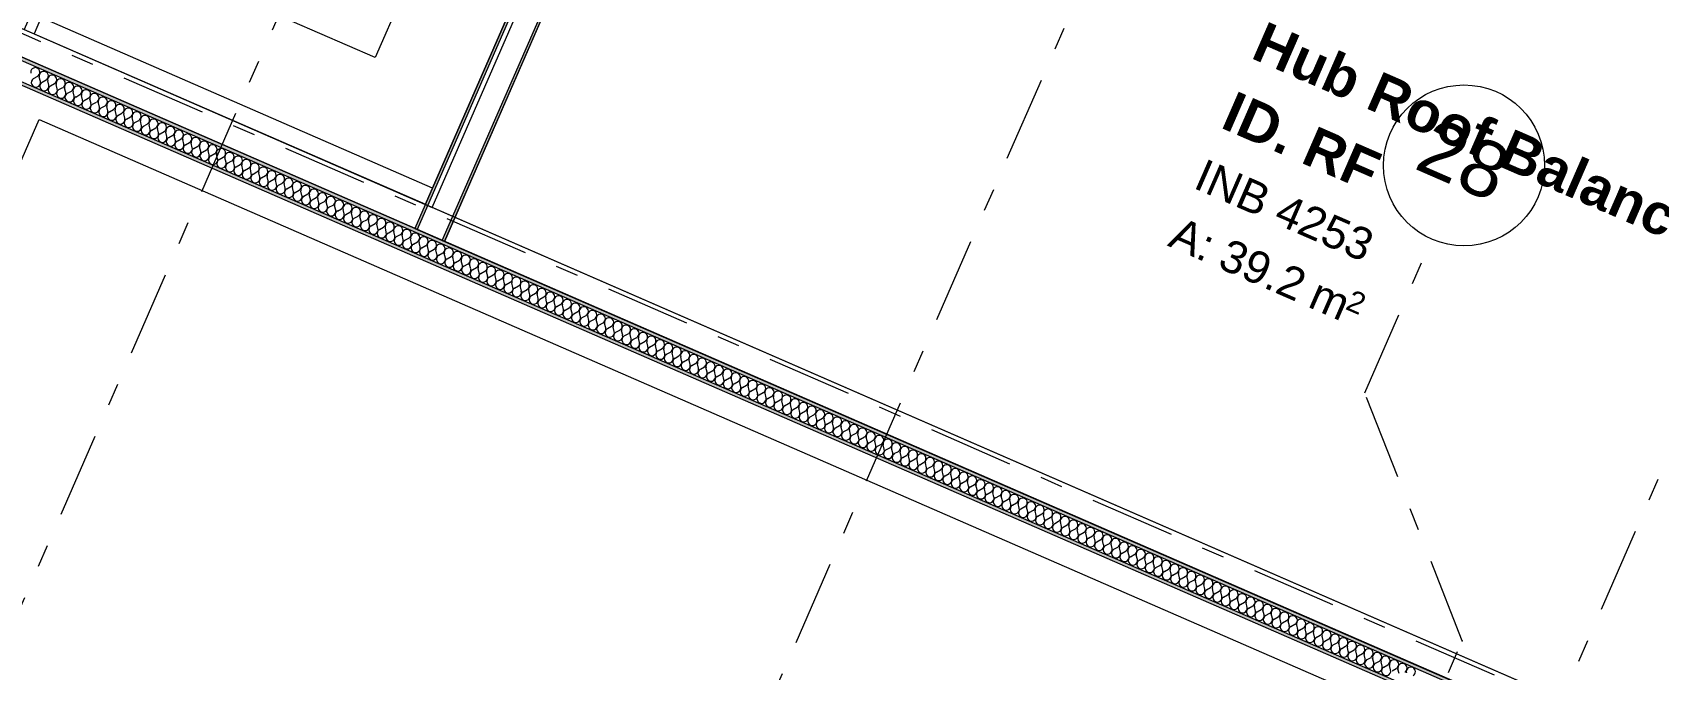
# Model space of a CAD drawing. Header units: millimetres. Extents: x -50172 to 145343, y -110728 to 25069.
# Drawn here: x 10175 to 20268, y -8070 to -4113 of the extents above; entities that cross this region are included whole.
import ezdxf
from ezdxf.enums import TextEntityAlignment as Align

# ---------------------------------------------------------------- set-up
doc = ezdxf.new("R2010")
doc.units = ezdxf.units.MM
doc.header["$MEASUREMENT"] = 0
doc.linetypes.add('Double Dashed', pattern=[1093.611073, 529.166651, -211.666656, 141.111112, -211.666656])
for name, color, linetype in [('A-15-MG_Structural_Grid', 7, 'Continuous'), ('A-20-M_Floor_Slab', 7, 'Continuous'), ('A-20-M_Roof', 7, 'Continuous'), ('A-25-M_Wall_Ext', 7, 'Continuous'), ('A-25-M_Wall_Ext_Existing_HUB', 7, 'Continuous'), ('A-25-M_Wall_Int', 7, 'Continuous'), ('A-35-M_FFE-Zone', 7, 'Continuous'), ('ArchiCAD Door Markers', 7, 'Continuous'), ('ArchiCAD Doors', 7, 'Continuous'), ('New_A-15-MG_Structural_Grid_Phase_2', 7, 'Continuous'), ('New_A-20-M_Floor_Slab', 7, 'Continuous')]:
    doc.layers.add(name, color=color, linetype=linetype)
for name, color, linetype, lineweight, true_color in [('A-15-MG_Structural_Grid_Pen_No__163', 7, 'Continuous', 0, 0x750077), ('A-25-M_Wall_Ext_Pen_No__107', 7, 'Continuous', 15, 0xa6a6a6), ('A-25-M_Wall_Int_Pen_No__107', 7, 'Continuous', 15, 0xa6a6a6), ('A-35-M_FFE-Zone_Pen_No__74', 7, 'Continuous', 20, 0x606060), ('ArchiCAD Doors_Pen_No__43', 7, 'Continuous', 30, 0x444444), ('ArchiCAD Doors_Pen_No__63', 7, 'Continuous', 20, 0x606060), ('New_A-15-MG_Structural_Grid_Phase_2_Pen_No__222', 7, 'Continuous', 13, 0x65af33)]:
    doc.layers.add(name, color=color, linetype=linetype, lineweight=lineweight, true_color=true_color)
for name, color, linetype, lineweight in [('A-20-M_Floor_Slab_Pen_No__89', 8, 'Continuous', 20), ('A-20-M_Roof_Pen_No__89', 8, 'Continuous', 20), ('A-25-M_Wall_Ext_Existing_HUB_Pen_No__87', 8, 'Continuous', 20), ('A-25-M_Wall_Ext_Pen_No__1', 7, 'Continuous', 13), ('A-25-M_Wall_Int_Pen_No__1', 7, 'Continuous', 13), ('A-30-M_Stair_Pen_No__1', 7, 'Continuous', 13), ('ArchiCAD Door Markers_Pen_No__1', 7, 'Continuous', 13), ('ArchiCAD Door Markers_Pen_No__5', 7, 'Continuous', 25), ('ArchiCAD Doors_Pen_No__1', 7, 'Continuous', 13), ('ArchiCAD Zone Stamps_Pen_No__9', 7, 'Continuous', 13), ('New_A-20-M_Floor_Slab_Pen_No__87', 8, 'Continuous', 20)]:
    doc.layers.add(name, color=color, linetype=linetype, lineweight=lineweight)
doc.styles.add('GENERATED_STYLE_1', font='')
doc.styles.add('GENERATED_STYLE_2', font='')
doc.styles.add('GENERATED_STYLE_3', font='')
doc.styles.add('GENERATED_STYLE_4', font='')
doc.styles.get('GENERATED_STYLE_1').set_extended_font_data('Arial', bold=True)
doc.styles.get('GENERATED_STYLE_2').set_extended_font_data('Swis721 BT', bold=True)
doc.styles.get('GENERATED_STYLE_3').set_extended_font_data('Arial')
doc.styles.get('GENERATED_STYLE_4').set_extended_font_data('Swis721 BT')

# ---------------------------------------------------------------- blocks, each defined once
blk = doc.blocks.new('Hub Roof Balance_INB 4253_9_1', base_point=(18723, -5626))
at = {"layer": 'A-35-M_FFE-Zone_Pen_No__74', "linetype": 'Continuous'}
for p, q in [((14489, -1381), (12732, -5411)), ((12732, -5411), (20895, -8971))]:
    blk.add_line(p, q, dxfattribs=at)
at = {"layer": 'ArchiCAD Zone Stamps_Pen_No__9'}
for tag, height, style, p in [('ROOM_NAME', 250, 'GENERATED_STYLE_1', (17829, -4040)), ('zoneNameLine2', 250, 'GENERATED_STYLE_1', (17641, -4472)), ('ROOM_NUMBER', 200, 'GENERATED_STYLE_3', (17452, -4893)), ('measuredAreaCode', 200, 'GENERATED_STYLE_3', (17295, -5253)), ('DUMMY_649', 200, 'GENERATED_STYLE_3', (17603, -5387)), ('DUMMY_650', 200, 'GENERATED_STYLE_3', (18092, -5600)), ('DUMMY_651', 133, 'GENERATED_STYLE_3', (18371, -5707))]:
    blk.add_attdef(tag, text='', height=height, rotation=336.4404, dxfattribs=dict(at, style=style)).set_placement(p, align=Align.TOP_LEFT)
blk = doc.blocks.new('Hub Roof Balance_INB 4250_10_1', base_point=(13378, -424))
at = {"layer": 'A-35-M_FFE-Zone_Pen_No__74', "linetype": 'Continuous'}
for p, q in [((12848, 2103), (10185, -4122)), ((12614, -5181), (15081, 476)), ((10185, -4122), (12614, -5181))]:
    blk.add_line(p, q, dxfattribs=at)
at = {"layer": 'ArchiCAD Zone Stamps_Pen_No__9'}
for tag, height, style, p in [('ROOM_NAME', 250, 'GENERATED_STYLE_1', (12484, 1163)), ('zoneNameLine2', 250, 'GENERATED_STYLE_1', (12296, 730)), ('ROOM_NUMBER', 200, 'GENERATED_STYLE_3', (12107, 310)), ('measuredAreaCode', 200, 'GENERATED_STYLE_3', (11950, -50)), ('DUMMY_649', 200, 'GENERATED_STYLE_3', (12257, -184)), ('DUMMY_650', 200, 'GENERATED_STYLE_3', (12747, -398)), ('DUMMY_651', 133, 'GENERATED_STYLE_3', (13026, -504))]:
    blk.add_attdef(tag, text='', height=height, rotation=336.4404, dxfattribs=dict(at, style=style)).set_placement(p, align=Align.TOP_LEFT)
blk = doc.blocks.new('Slab_3_1', base_point=(4432, -1613))
at = {"layer": 'A-20-M_Floor_Slab_Pen_No__89', "linetype": 'Continuous', "flags": 128}
blk.add_lwpolyline([(4432, -1613), (7696, 5872), (7408, 6182), (17660, 15722), (18396, 14931), (19387, 17203), (53700, 2240), (53656, 2139), (53757, 2096), (44518, -19093), (12656, -5199), (14737, -426), (12206, 678), (10124, -4095), (12656, -5199)], close=True, dxfattribs=at)
blk = doc.blocks.new('Slab_9_1', base_point=(21041, -9035))
at = {"layer": 'A-20-M_Roof_Pen_No__89', "linetype": 'Continuous', "flags": 128}
blk.add_lwpolyline([(21041, -9035), (24655, -743), (13434, 4150), (9819, -4141)], close=True, dxfattribs=at)
blk = doc.blocks.new('Wall_2_1', base_point=(3808, -1858))
at = {"layer": 'A-25-M_Wall_Ext_Existing_HUB_Pen_No__87', "linetype": 'Continuous', "flags": 128}
for points in [[(44390, -19037), (4432, -1613)], [(10217, -4653), (44635, -19661)]]:
    blk.add_lwpolyline(points, dxfattribs=at)
blk = doc.blocks.new('*X99')
at = {"layer": 'A-25-M_Wall_Ext_Pen_No__107', "linetype": 'Continuous'}
for p, q in [((10182, -4399), (10207, -4385)), ((10224, -4418), (10217, -4390)), ((10234, -4422), (10259, -4408)), ((10276, -4440), (10269, -4413)), ((10286, -4445), (10311, -4431)), ((10328, -4463), (10322, -4436)), ((10339, -4468), (10364, -4454)), ((10381, -4486), (10374, -4458)), ((10391, -4491), (10416, -4477)), ((10433, -4509), (10427, -4481)), ((10444, -4514), (10468, -4499)), ((10485, -4532), (10479, -4504)), ((10496, -4536), (10521, -4522)), ((10538, -4555), (10531, -4527)), ((10548, -4559), (10573, -4545)), ((10590, -4578), (10584, -4550)), ((10601, -4582), (10626, -4568)), ((10643, -4600), (10636, -4573)), ((10653, -4605), (10678, -4591)), ((10695, -4623), (10688, -4595)), ((10705, -4628), (10730, -4614)), ((10747, -4646), (10741, -4618)), ((10758, -4651), (10783, -4637)), ((10800, -4669), (10793, -4641)), ((10810, -4673), (10835, -4659)), ((10852, -4692), (10846, -4664)), ((10863, -4696), (10887, -4682)), ((10905, -4715), (10898, -4687)), ((10915, -4719), (10940, -4705)), ((10957, -4737), (10950, -4710)), ((10967, -4742), (10992, -4728)), ((11009, -4760), (11003, -4732)), ((11020, -4765), (11045, -4751)), ((11062, -4783), (11055, -4755)), ((11072, -4788), (11097, -4774)), ((11114, -4806), (11107, -4778)), ((11125, -4810), (11149, -4796)), ((11166, -4829), (11160, -4801)), ((11177, -4833), (11202, -4819)), ((11219, -4852), (11212, -4824)), ((11229, -4856), (11254, -4842)), ((11271, -4874), (11265, -4847)), ((11282, -4879), (11307, -4865)), ((11324, -4897), (11317, -4869)), ((11334, -4902), (11359, -4888)), ((11376, -4920), (11369, -4892)), ((11386, -4925), (11411, -4911)), ((11428, -4943), (11422, -4915)), ((11439, -4948), (11464, -4933)), ((11481, -4966), (11474, -4938)), ((11491, -4970), (11516, -4956)), ((11533, -4989), (11527, -4961)), ((11544, -4993), (11568, -4979)), ((11585, -5011), (11579, -4984)), ((11596, -5016), (11621, -5002)), ((11638, -5034), (11631, -5007)), ((11648, -5039), (11673, -5025)), ((11690, -5057), (11684, -5029)), ((11701, -5062), (11726, -5048)), ((11743, -5080), (11736, -5052)), ((11753, -5085), (11778, -5070)), ((11795, -5103), (11788, -5075)), ((11805, -5107), (11830, -5093)), ((11847, -5126), (11841, -5098)), ((11858, -5130), (11883, -5116)), ((11900, -5149), (11893, -5121)), ((11910, -5153), (11935, -5139)), ((11952, -5171), (11946, -5144)), ((11963, -5176), (11987, -5162)), ((12005, -5194), (11998, -5166)), ((12015, -5199), (12040, -5185)), ((12057, -5217), (12050, -5189)), ((12067, -5222), (12092, -5208)), ((12109, -5240), (12103, -5212)), ((12120, -5244), (12145, -5230)), ((12162, -5263), (12155, -5235)), ((12172, -5267), (12197, -5253)), ((12214, -5286), (12207, -5258)), ((12224, -5290), (12249, -5276)), ((12266, -5308), (12260, -5281)), ((12277, -5313), (12302, -5299)), ((12319, -5331), (12312, -5303)), ((12329, -5336), (12354, -5322)), ((12371, -5354), (12365, -5326)), ((12382, -5359), (12406, -5345)), ((12424, -5377), (12417, -5349)), ((12434, -5381), (12459, -5367)), ((12476, -5400), (12469, -5372)), ((12486, -5404), (12511, -5390)), ((12528, -5423), (12522, -5395)), ((12539, -5427), (12564, -5413)), ((12581, -5445), (12574, -5418)), ((12591, -5450), (12616, -5436)), ((12633, -5468), (12626, -5440)), ((12644, -5473), (12668, -5459)), ((12685, -5491), (12679, -5463)), ((12696, -5496), (12721, -5482)), ((12738, -5514), (12731, -5486)), ((12748, -5519), (12773, -5504)), ((12790, -5537), (12784, -5509)), ((12801, -5541), (12826, -5527)), ((12843, -5560), (12836, -5532)), ((12853, -5564), (12878, -5550)), ((12895, -5582), (12888, -5555)), ((12905, -5587), (12930, -5573)), ((12947, -5605), (12941, -5578)), ((12958, -5610), (12983, -5596)), ((13000, -5628), (12993, -5600)), ((13010, -5633), (13035, -5619)), ((13052, -5651), (13046, -5623)), ((13063, -5656), (13087, -5641)), ((13104, -5674), (13098, -5646)), ((13115, -5678), (13140, -5664)), ((13157, -5697), (13150, -5669)), ((13167, -5701), (13192, -5687)), ((13209, -5720), (13203, -5692)), ((13220, -5724), (13245, -5710)), ((13262, -5742), (13255, -5715)), ((13272, -5747), (13297, -5733)), ((13314, -5765), (13307, -5737)), ((13324, -5770), (13349, -5756)), ((13366, -5788), (13360, -5760)), ((13377, -5793), (13402, -5779)), ((13419, -5811), (13412, -5783)), ((13429, -5815), (13454, -5801)), ((13471, -5834), (13465, -5806)), ((13482, -5838), (13506, -5824)), ((13524, -5857), (13517, -5829)), ((13534, -5861), (13559, -5847)), ((13576, -5879), (13569, -5852)), ((13586, -5884), (13611, -5870)), ((13628, -5902), (13622, -5874)), ((13639, -5907), (13664, -5893)), ((13681, -5925), (13674, -5897)), ((13691, -5930), (13716, -5916)), ((13733, -5948), (13726, -5920)), ((13744, -5952), (13768, -5938)), ((13785, -5971), (13779, -5943)), ((13796, -5975), (13821, -5961)), ((13838, -5994), (13831, -5966)), ((13848, -5998), (13873, -5984)), ((13890, -6016), (13884, -5989)), ((13901, -6021), (13925, -6007)), ((13943, -6039), (13936, -6011)), ((13953, -6044), (13978, -6030)), ((13995, -6062), (13988, -6034)), ((14005, -6067), (14030, -6053)), ((14047, -6085), (14041, -6057)), ((14058, -6090), (14083, -6075)), ((14100, -6108), (14093, -6080)), ((14110, -6112), (14135, -6098)), ((14152, -6131), (14145, -6103)), ((14163, -6135), (14187, -6121)), ((14204, -6153), (14198, -6126)), ((14215, -6158), (14240, -6144)), ((14257, -6176), (14250, -6149)), ((14267, -6181), (14292, -6167)), ((14309, -6199), (14303, -6171)), ((14320, -6204), (14345, -6190)), ((14362, -6222), (14355, -6194)), ((14372, -6227), (14397, -6212)), ((14414, -6245), (14407, -6217)), ((14424, -6249), (14449, -6235)), ((14466, -6268), (14460, -6240)), ((14477, -6272), (14502, -6258)), ((14519, -6291), (14512, -6263)), ((14529, -6295), (14554, -6281)), ((14571, -6313), (14565, -6286)), ((14582, -6318), (14606, -6304)), ((14623, -6336), (14617, -6308)), ((14634, -6341), (14659, -6327)), ((14676, -6359), (14669, -6331)), ((14686, -6364), (14711, -6350)), ((14728, -6382), (14722, -6354)), ((14739, -6386), (14764, -6372)), ((14781, -6405), (14774, -6377)), ((14791, -6409), (14816, -6395)), ((14833, -6428), (14826, -6400)), ((14843, -6432), (14868, -6418)), ((14885, -6450), (14879, -6423)), ((14896, -6455), (14921, -6441)), ((14938, -6473), (14931, -6445)), ((14948, -6478), (14973, -6464)), ((14990, -6496), (14984, -6468)), ((15001, -6501), (15025, -6487)), ((15043, -6519), (15036, -6491)), ((15053, -6523), (15078, -6509)), ((15095, -6542), (15088, -6514)), ((15105, -6546), (15130, -6532)), ((15147, -6565), (15141, -6537)), ((15158, -6569), (15183, -6555)), ((15200, -6587), (15193, -6560)), ((15210, -6592), (15235, -6578)), ((15252, -6610), (15245, -6582)), ((15263, -6615), (15287, -6601)), ((15304, -6633), (15298, -6605)), ((15315, -6638), (15340, -6624)), ((15357, -6656), (15350, -6628)), ((15367, -6661), (15392, -6646)), ((15409, -6679), (15403, -6651)), ((15420, -6683), (15445, -6669)), ((15462, -6702), (15455, -6674)), ((15472, -6706), (15497, -6692)), ((15514, -6724), (15507, -6697)), ((15524, -6729), (15549, -6715)), ((15566, -6747), (15560, -6720)), ((15577, -6752), (15602, -6738)), ((15619, -6770), (15612, -6742)), ((15629, -6775), (15654, -6761)), ((15671, -6793), (15665, -6765)), ((15682, -6798), (15706, -6783)), ((15723, -6816), (15717, -6788)), ((15734, -6820), (15759, -6806)), ((15776, -6839), (15769, -6811)), ((15786, -6843), (15811, -6829)), ((15828, -6862), (15822, -6834)), ((15839, -6866), (15864, -6852)), ((15881, -6884), (15874, -6857)), ((15891, -6889), (15916, -6875)), ((15933, -6907), (15926, -6879)), ((15943, -6912), (15968, -6898)), ((15985, -6930), (15979, -6902)), ((15996, -6935), (16021, -6921)), ((16038, -6953), (16031, -6925)), ((16048, -6957), (16073, -6943)), ((16090, -6976), (16084, -6948)), ((16101, -6980), (16125, -6966)), ((16142, -6999), (16136, -6971)), ((16153, -7003), (16178, -6989)), ((16195, -7021), (16188, -6994)), ((16205, -7026), (16230, -7012)), ((16247, -7044), (16241, -7016)), ((16258, -7049), (16283, -7035)), ((16300, -7067), (16293, -7039)), ((16310, -7072), (16335, -7058)), ((16352, -7090), (16345, -7062)), ((16362, -7094), (16387, -7080)), ((16404, -7113), (16398, -7085)), ((16415, -7117), (16440, -7103)), ((16457, -7136), (16450, -7108)), ((16467, -7140), (16492, -7126)), ((16509, -7158), (16503, -7131)), ((16520, -7163), (16544, -7149)), ((16562, -7181), (16555, -7153)), ((16572, -7186), (16597, -7172)), ((16614, -7204), (16607, -7176)), ((16624, -7209), (16649, -7195)), ((16666, -7227), (16660, -7199)), ((16677, -7232), (16702, -7217)), ((16719, -7250), (16712, -7222)), ((16729, -7254), (16754, -7240)), ((16771, -7273), (16764, -7245)), ((16782, -7277), (16806, -7263)), ((16823, -7295), (16817, -7268)), ((16834, -7300), (16859, -7286)), ((16876, -7318), (16869, -7291)), ((16886, -7323), (16911, -7309)), ((16928, -7341), (16922, -7313)), ((16939, -7346), (16964, -7332)), ((16981, -7364), (16974, -7336)), ((16991, -7369), (17016, -7354)), ((17033, -7387), (17026, -7359)), ((17043, -7391), (17068, -7377)), ((17085, -7410), (17079, -7382)), ((17096, -7414), (17121, -7400)), ((17138, -7433), (17131, -7405)), ((17148, -7437), (17173, -7423)), ((17190, -7455), (17184, -7428)), ((17201, -7460), (17225, -7446)), ((17242, -7478), (17236, -7450)), ((17253, -7483), (17278, -7469)), ((17295, -7501), (17288, -7473)), ((17305, -7506), (17330, -7492)), ((17347, -7524), (17341, -7496)), ((17358, -7528), (17383, -7514)), ((17400, -7547), (17393, -7519)), ((17410, -7551), (17435, -7537)), ((17452, -7570), (17445, -7542)), ((17462, -7574), (17487, -7560)), ((17504, -7592), (17498, -7565)), ((17515, -7597), (17540, -7583)), ((17557, -7615), (17550, -7587)), ((17567, -7620), (17592, -7606)), ((17609, -7638), (17603, -7610)), ((17620, -7643), (17644, -7629)), ((17662, -7661), (17655, -7633)), ((17672, -7666), (17697, -7651)), ((17714, -7684), (17707, -7656)), ((17724, -7688), (17749, -7674)), ((17766, -7707), (17760, -7679)), ((17777, -7711), (17802, -7697)), ((17819, -7729), (17812, -7702)), ((17829, -7734), (17854, -7720)), ((17871, -7752), (17864, -7724)), ((17882, -7757), (17906, -7743)), ((17923, -7775), (17917, -7747)), ((17934, -7780), (17959, -7766)), ((17976, -7798), (17969, -7770)), ((17986, -7803), (18011, -7788)), ((18028, -7821), (18022, -7793)), ((18039, -7825), (18063, -7811)), ((18081, -7844), (18074, -7816)), ((18091, -7848), (18116, -7834)), ((18133, -7866), (18126, -7839)), ((18143, -7871), (18168, -7857)), ((18185, -7889), (18179, -7862)), ((18196, -7894), (18221, -7880)), ((18238, -7912), (18231, -7884)), ((18248, -7917), (18273, -7903)), ((18290, -7935), (18283, -7907)), ((18301, -7940), (18325, -7925)), ((18342, -7958), (18336, -7930)), ((18353, -7962), (18378, -7948)), ((18395, -7981), (18388, -7953)), ((18405, -7985), (18430, -7971)), ((18447, -8004), (18441, -7976)), ((18458, -8008), (18483, -7994)), ((18500, -8026), (18493, -7999)), ((18510, -8031), (18535, -8017)), ((18552, -8049), (18545, -8021)), ((18562, -8054), (18587, -8040)), ((18604, -8072), (18598, -8044)), ((18615, -8077), (18640, -8063)), ((18657, -8095), (18650, -8067))]:
    blk.add_line(p, q, dxfattribs=at)
for centre, start, end in [((10192, -4360), 66.4404, 193.3103), ((10192, -4360), 299.5705, 66.4404), ((10196, -4424), 119.5705, 13.3103), ((10245, -4383), 66.4404, 193.3103), ((10248, -4447), 119.5705, 13.3103), ((10245, -4383), 299.5705, 66.4404), ((10297, -4406), 66.4404, 193.3103), ((10297, -4406), 299.5705, 66.4404), ((10350, -4429), 66.4404, 193.3103), ((10350, -4429), 299.5705, 66.4404), ((10402, -4452), 66.4404, 193.3103), ((10402, -4452), 299.5705, 66.4404), ((10301, -4470), 119.5705, 13.3103), ((10353, -4493), 119.5705, 13.3103), ((10405, -4516), 119.5705, 13.3103), ((10454, -4475), 66.4404, 193.3103), ((10458, -4538), 119.5705, 13.3103), ((10454, -4475), 299.5705, 66.4404), ((10507, -4497), 66.4404, 193.3103), ((10510, -4561), 119.5705, 13.3103), ((10507, -4497), 299.5705, 66.4404), ((10559, -4520), 66.4404, 193.3103), ((10559, -4520), 299.5705, 66.4404), ((10611, -4543), 66.4404, 193.3103), ((10611, -4543), 299.5705, 66.4404), ((10664, -4566), 66.4404, 193.3103), ((10664, -4566), 299.5705, 66.4404), ((10562, -4584), 119.5705, 13.3103), ((10615, -4607), 119.5705, 13.3103), ((10667, -4630), 119.5705, 13.3103), ((10716, -4589), 66.4404, 193.3103), ((10720, -4653), 119.5705, 13.3103), ((10716, -4589), 299.5705, 66.4404), ((10769, -4612), 66.4404, 193.3103), ((10769, -4612), 299.5705, 66.4404), ((10821, -4634), 66.4404, 193.3103), ((10821, -4634), 299.5705, 66.4404), ((10873, -4657), 66.4404, 193.3103), ((10873, -4657), 299.5705, 66.4404), ((10772, -4675), 119.5705, 13.3103), ((10824, -4698), 119.5705, 13.3103), ((10877, -4721), 119.5705, 13.3103), ((10926, -4680), 66.4404, 193.3103), ((10929, -4744), 119.5705, 13.3103), ((10926, -4680), 299.5705, 66.4404), ((10978, -4703), 66.4404, 193.3103), ((10981, -4767), 119.5705, 13.3103), ((10978, -4703), 299.5705, 66.4404), ((11031, -4726), 66.4404, 193.3103), ((11031, -4726), 299.5705, 66.4404), ((11083, -4749), 66.4404, 193.3103), ((11083, -4749), 299.5705, 66.4404), ((11135, -4772), 66.4404, 193.3103), ((11034, -4790), 119.5705, 13.3103), ((11086, -4812), 119.5705, 13.3103), ((11139, -4835), 119.5705, 13.3103), ((11135, -4772), 299.5705, 66.4404), ((11188, -4794), 66.4404, 193.3103), ((11191, -4858), 119.5705, 13.3103), ((11188, -4794), 299.5705, 66.4404), ((11240, -4817), 66.4404, 193.3103), ((11240, -4817), 299.5705, 66.4404), ((11292, -4840), 66.4404, 193.3103), ((11292, -4840), 299.5705, 66.4404), ((11345, -4863), 66.4404, 193.3103), ((11345, -4863), 299.5705, 66.4404), ((11243, -4881), 119.5705, 13.3103), ((11296, -4904), 119.5705, 13.3103), ((11348, -4927), 119.5705, 13.3103), ((11397, -4886), 66.4404, 193.3103), ((11401, -4950), 119.5705, 13.3103), ((11397, -4886), 299.5705, 66.4404), ((11450, -4909), 66.4404, 193.3103), ((11450, -4909), 299.5705, 66.4404), ((11502, -4931), 66.4404, 193.3103), ((11502, -4931), 299.5705, 66.4404), ((11554, -4954), 66.4404, 193.3103), ((11554, -4954), 299.5705, 66.4404), ((11453, -4972), 119.5705, 13.3103), ((11505, -4995), 119.5705, 13.3103), ((11558, -5018), 119.5705, 13.3103), ((11607, -4977), 66.4404, 193.3103), ((11610, -5041), 119.5705, 13.3103), ((11607, -4977), 299.5705, 66.4404), ((11659, -5000), 66.4404, 193.3103), ((11662, -5064), 119.5705, 13.3103), ((11659, -5000), 299.5705, 66.4404), ((11711, -5023), 66.4404, 193.3103), ((11711, -5023), 299.5705, 66.4404), ((11764, -5046), 66.4404, 193.3103), ((11764, -5046), 299.5705, 66.4404), ((11816, -5068), 66.4404, 193.3103), ((11816, -5068), 299.5705, 66.4404), ((11715, -5087), 119.5705, 13.3103), ((11767, -5109), 119.5705, 13.3103), ((11820, -5132), 119.5705, 13.3103), ((11869, -5091), 66.4404, 193.3103), ((11872, -5155), 119.5705, 13.3103), ((11869, -5091), 299.5705, 66.4404), ((11921, -5114), 66.4404, 193.3103), ((11921, -5114), 299.5705, 66.4404), ((11973, -5137), 66.4404, 193.3103), ((11973, -5137), 299.5705, 66.4404), ((12026, -5160), 66.4404, 193.3103), ((12026, -5160), 299.5705, 66.4404), ((11924, -5178), 119.5705, 13.3103), ((11977, -5201), 119.5705, 13.3103), ((12029, -5224), 119.5705, 13.3103), ((12078, -5183), 66.4404, 193.3103), ((12081, -5246), 119.5705, 13.3103), ((12078, -5183), 299.5705, 66.4404), ((12130, -5205), 66.4404, 193.3103), ((12134, -5269), 119.5705, 13.3103), ((12130, -5205), 299.5705, 66.4404), ((12183, -5228), 66.4404, 193.3103), ((12183, -5228), 299.5705, 66.4404), ((12235, -5251), 66.4404, 193.3103), ((12235, -5251), 299.5705, 66.4404), ((12288, -5274), 66.4404, 193.3103), ((12288, -5274), 299.5705, 66.4404), ((12186, -5292), 119.5705, 13.3103), ((12239, -5315), 119.5705, 13.3103), ((12291, -5338), 119.5705, 13.3103), ((12340, -5297), 66.4404, 193.3103), ((12343, -5361), 119.5705, 13.3103), ((12340, -5297), 299.5705, 66.4404), ((12392, -5320), 66.4404, 193.3103), ((12392, -5320), 299.5705, 66.4404), ((12445, -5343), 66.4404, 193.3103), ((12445, -5343), 299.5705, 66.4404), ((12497, -5365), 66.4404, 193.3103), ((12497, -5365), 299.5705, 66.4404), ((12396, -5383), 119.5705, 13.3103), ((12448, -5406), 119.5705, 13.3103), ((12500, -5429), 119.5705, 13.3103), ((12550, -5388), 66.4404, 193.3103), ((12553, -5452), 119.5705, 13.3103), ((12550, -5388), 299.5705, 66.4404), ((12602, -5411), 66.4404, 193.3103), ((12602, -5411), 299.5705, 66.4404), ((12654, -5434), 66.4404, 193.3103), ((12654, -5434), 299.5705, 66.4404), ((12707, -5457), 66.4404, 193.3103), ((12707, -5457), 299.5705, 66.4404), ((12605, -5475), 119.5705, 13.3103), ((12658, -5498), 119.5705, 13.3103), ((12710, -5521), 119.5705, 13.3103), ((12759, -5480), 66.4404, 193.3103), ((12762, -5543), 119.5705, 13.3103), ((12759, -5480), 299.5705, 66.4404), ((12811, -5502), 66.4404, 193.3103), ((12815, -5566), 119.5705, 13.3103), ((12811, -5502), 299.5705, 66.4404), ((12864, -5525), 66.4404, 193.3103), ((12864, -5525), 299.5705, 66.4404), ((12916, -5548), 66.4404, 193.3103), ((12916, -5548), 299.5705, 66.4404), ((12969, -5571), 66.4404, 193.3103), ((12969, -5571), 299.5705, 66.4404), ((12867, -5589), 119.5705, 13.3103), ((12920, -5612), 119.5705, 13.3103), ((12972, -5635), 119.5705, 13.3103), ((13021, -5594), 66.4404, 193.3103), ((13024, -5658), 119.5705, 13.3103), ((13021, -5594), 299.5705, 66.4404), ((13073, -5617), 66.4404, 193.3103), ((13073, -5617), 299.5705, 66.4404), ((13126, -5639), 66.4404, 193.3103), ((13126, -5639), 299.5705, 66.4404), ((13178, -5662), 66.4404, 193.3103), ((13178, -5662), 299.5705, 66.4404), ((13077, -5680), 119.5705, 13.3103), ((13129, -5703), 119.5705, 13.3103), ((13181, -5726), 119.5705, 13.3103), ((13230, -5685), 66.4404, 193.3103), ((13234, -5749), 119.5705, 13.3103), ((13230, -5685), 299.5705, 66.4404), ((13283, -5708), 66.4404, 193.3103), ((13286, -5772), 119.5705, 13.3103), ((13283, -5708), 299.5705, 66.4404), ((13335, -5731), 66.4404, 193.3103), ((13335, -5731), 299.5705, 66.4404), ((13388, -5754), 66.4404, 193.3103), ((13388, -5754), 299.5705, 66.4404), ((13440, -5777), 66.4404, 193.3103), ((13440, -5777), 299.5705, 66.4404), ((13339, -5795), 119.5705, 13.3103), ((13391, -5817), 119.5705, 13.3103), ((13443, -5840), 119.5705, 13.3103), ((13492, -5799), 66.4404, 193.3103), ((13496, -5863), 119.5705, 13.3103), ((13492, -5799), 299.5705, 66.4404), ((13545, -5822), 66.4404, 193.3103), ((13545, -5822), 299.5705, 66.4404), ((13597, -5845), 66.4404, 193.3103), ((13597, -5845), 299.5705, 66.4404), ((13649, -5868), 66.4404, 193.3103), ((13649, -5868), 299.5705, 66.4404), ((13548, -5886), 119.5705, 13.3103), ((13600, -5909), 119.5705, 13.3103), ((13653, -5932), 119.5705, 13.3103), ((13702, -5891), 66.4404, 193.3103), ((13705, -5955), 119.5705, 13.3103), ((13702, -5891), 299.5705, 66.4404), ((13754, -5914), 66.4404, 193.3103), ((13758, -5977), 119.5705, 13.3103), ((13754, -5914), 299.5705, 66.4404), ((13807, -5936), 66.4404, 193.3103), ((13807, -5936), 299.5705, 66.4404), ((13859, -5959), 66.4404, 193.3103), ((13859, -5959), 299.5705, 66.4404), ((13911, -5982), 66.4404, 193.3103), ((13810, -6000), 119.5705, 13.3103), ((13862, -6023), 119.5705, 13.3103), ((13915, -6046), 119.5705, 13.3103), ((13911, -5982), 299.5705, 66.4404), ((13964, -6005), 66.4404, 193.3103), ((13967, -6069), 119.5705, 13.3103), ((13964, -6005), 299.5705, 66.4404), ((14016, -6028), 66.4404, 193.3103), ((14016, -6028), 299.5705, 66.4404), ((14069, -6051), 66.4404, 193.3103), ((14069, -6051), 299.5705, 66.4404), ((14121, -6073), 66.4404, 193.3103), ((14121, -6073), 299.5705, 66.4404), ((14020, -6092), 119.5705, 13.3103), ((14072, -6114), 119.5705, 13.3103), ((14124, -6137), 119.5705, 13.3103), ((14173, -6096), 66.4404, 193.3103), ((14177, -6160), 119.5705, 13.3103), ((14173, -6096), 299.5705, 66.4404), ((14226, -6119), 66.4404, 193.3103), ((14226, -6119), 299.5705, 66.4404), ((14278, -6142), 66.4404, 193.3103), ((14278, -6142), 299.5705, 66.4404), ((14330, -6165), 66.4404, 193.3103), ((14330, -6165), 299.5705, 66.4404), ((14229, -6183), 119.5705, 13.3103), ((14281, -6206), 119.5705, 13.3103), ((14334, -6229), 119.5705, 13.3103), ((14383, -6188), 66.4404, 193.3103), ((14386, -6251), 119.5705, 13.3103), ((14383, -6188), 299.5705, 66.4404), ((14435, -6210), 66.4404, 193.3103), ((14439, -6274), 119.5705, 13.3103), ((14435, -6210), 299.5705, 66.4404), ((14488, -6233), 66.4404, 193.3103), ((14488, -6233), 299.5705, 66.4404), ((14540, -6256), 66.4404, 193.3103), ((14540, -6256), 299.5705, 66.4404), ((14592, -6279), 66.4404, 193.3103), ((14592, -6279), 299.5705, 66.4404), ((14491, -6297), 119.5705, 13.3103), ((14543, -6320), 119.5705, 13.3103), ((14596, -6343), 119.5705, 13.3103), ((14645, -6302), 66.4404, 193.3103), ((14648, -6366), 119.5705, 13.3103), ((14645, -6302), 299.5705, 66.4404), ((14697, -6325), 66.4404, 193.3103), ((14697, -6325), 299.5705, 66.4404), ((14749, -6348), 66.4404, 193.3103), ((14749, -6348), 299.5705, 66.4404), ((14802, -6370), 66.4404, 193.3103), ((14802, -6370), 299.5705, 66.4404), ((14700, -6388), 119.5705, 13.3103), ((14753, -6411), 119.5705, 13.3103), ((14805, -6434), 119.5705, 13.3103), ((14854, -6393), 66.4404, 193.3103), ((14858, -6457), 119.5705, 13.3103), ((14854, -6393), 299.5705, 66.4404), ((14907, -6416), 66.4404, 193.3103), ((14910, -6480), 119.5705, 13.3103), ((14907, -6416), 299.5705, 66.4404), ((14959, -6439), 66.4404, 193.3103), ((14959, -6439), 299.5705, 66.4404), ((15011, -6462), 66.4404, 193.3103), ((15011, -6462), 299.5705, 66.4404), ((15064, -6485), 66.4404, 193.3103), ((15064, -6485), 299.5705, 66.4404), ((14962, -6503), 119.5705, 13.3103), ((15015, -6526), 119.5705, 13.3103), ((15067, -6548), 119.5705, 13.3103), ((15116, -6507), 66.4404, 193.3103), ((15119, -6571), 119.5705, 13.3103), ((15116, -6507), 299.5705, 66.4404), ((15169, -6530), 66.4404, 193.3103), ((15169, -6530), 299.5705, 66.4404), ((15221, -6553), 66.4404, 193.3103), ((15221, -6553), 299.5705, 66.4404), ((15273, -6576), 66.4404, 193.3103), ((15273, -6576), 299.5705, 66.4404), ((15172, -6594), 119.5705, 13.3103), ((15224, -6617), 119.5705, 13.3103), ((15277, -6640), 119.5705, 13.3103), ((15326, -6599), 66.4404, 193.3103), ((15329, -6663), 119.5705, 13.3103), ((15326, -6599), 299.5705, 66.4404), ((15378, -6622), 66.4404, 193.3103), ((15381, -6685), 119.5705, 13.3103), ((15378, -6622), 299.5705, 66.4404), ((15430, -6644), 66.4404, 193.3103), ((15430, -6644), 299.5705, 66.4404), ((15483, -6667), 66.4404, 193.3103), ((15483, -6667), 299.5705, 66.4404), ((15434, -6708), 119.5705, 13.3103), ((15486, -6731), 119.5705, 13.3103), ((15535, -6690), 66.4404, 193.3103), ((15539, -6754), 119.5705, 13.3103), ((15535, -6690), 299.5705, 66.4404), ((15588, -6713), 66.4404, 193.3103), ((15591, -6777), 119.5705, 13.3103), ((15588, -6713), 299.5705, 66.4404), ((15640, -6736), 66.4404, 193.3103), ((15640, -6736), 299.5705, 66.4404), ((15692, -6759), 66.4404, 193.3103), ((15692, -6759), 299.5705, 66.4404), ((15745, -6781), 66.4404, 193.3103), ((15745, -6781), 299.5705, 66.4404), ((15643, -6800), 119.5705, 13.3103), ((15696, -6822), 119.5705, 13.3103), ((15748, -6845), 119.5705, 13.3103), ((15797, -6804), 66.4404, 193.3103), ((15800, -6868), 119.5705, 13.3103), ((15797, -6804), 299.5705, 66.4404), ((15849, -6827), 66.4404, 193.3103), ((15849, -6827), 299.5705, 66.4404), ((15902, -6850), 66.4404, 193.3103), ((15902, -6850), 299.5705, 66.4404), ((15954, -6873), 66.4404, 193.3103), ((15954, -6873), 299.5705, 66.4404), ((15853, -6891), 119.5705, 13.3103), ((15905, -6914), 119.5705, 13.3103), ((15958, -6937), 119.5705, 13.3103), ((16007, -6896), 66.4404, 193.3103), ((16010, -6959), 119.5705, 13.3103), ((16007, -6896), 299.5705, 66.4404), ((16059, -6919), 66.4404, 193.3103), ((16062, -6982), 119.5705, 13.3103), ((16059, -6919), 299.5705, 66.4404), ((16111, -6941), 66.4404, 193.3103), ((16111, -6941), 299.5705, 66.4404), ((16164, -6964), 66.4404, 193.3103), ((16164, -6964), 299.5705, 66.4404), ((16216, -6987), 66.4404, 193.3103), ((16216, -6987), 299.5705, 66.4404), ((16115, -7005), 119.5705, 13.3103), ((16167, -7028), 119.5705, 13.3103), ((16219, -7051), 119.5705, 13.3103), ((16268, -7010), 66.4404, 193.3103), ((16272, -7074), 119.5705, 13.3103), ((16268, -7010), 299.5705, 66.4404), ((16321, -7033), 66.4404, 193.3103), ((16321, -7033), 299.5705, 66.4404), ((16373, -7056), 66.4404, 193.3103), ((16373, -7056), 299.5705, 66.4404), ((16426, -7078), 66.4404, 193.3103), ((16426, -7078), 299.5705, 66.4404), ((16324, -7097), 119.5705, 13.3103), ((16377, -7119), 119.5705, 13.3103), ((16429, -7142), 119.5705, 13.3103), ((16478, -7101), 66.4404, 193.3103), ((16481, -7165), 119.5705, 13.3103), ((16478, -7101), 299.5705, 66.4404), ((16530, -7124), 66.4404, 193.3103), ((16534, -7188), 119.5705, 13.3103), ((16530, -7124), 299.5705, 66.4404), ((16583, -7147), 66.4404, 193.3103), ((16583, -7147), 299.5705, 66.4404), ((16635, -7170), 66.4404, 193.3103), ((16635, -7170), 299.5705, 66.4404), ((16688, -7193), 66.4404, 193.3103), ((16586, -7211), 119.5705, 13.3103), ((16638, -7234), 119.5705, 13.3103), ((16691, -7256), 119.5705, 13.3103), ((16688, -7193), 299.5705, 66.4404), ((16740, -7215), 66.4404, 193.3103), ((16743, -7279), 119.5705, 13.3103), ((16740, -7215), 299.5705, 66.4404), ((16792, -7238), 66.4404, 193.3103), ((16792, -7238), 299.5705, 66.4404), ((16845, -7261), 66.4404, 193.3103), ((16845, -7261), 299.5705, 66.4404), ((16897, -7284), 66.4404, 193.3103), ((16897, -7284), 299.5705, 66.4404), ((16796, -7302), 119.5705, 13.3103), ((16848, -7325), 119.5705, 13.3103), ((16900, -7348), 119.5705, 13.3103), ((16949, -7307), 66.4404, 193.3103), ((16953, -7371), 119.5705, 13.3103), ((16949, -7307), 299.5705, 66.4404), ((17002, -7330), 66.4404, 193.3103), ((17002, -7330), 299.5705, 66.4404), ((17054, -7352), 66.4404, 193.3103), ((17054, -7352), 299.5705, 66.4404), ((17107, -7375), 66.4404, 193.3103), ((17107, -7375), 299.5705, 66.4404), ((17005, -7393), 119.5705, 13.3103), ((17058, -7416), 119.5705, 13.3103), ((17110, -7439), 119.5705, 13.3103), ((17159, -7398), 66.4404, 193.3103), ((17162, -7462), 119.5705, 13.3103), ((17159, -7398), 299.5705, 66.4404), ((17211, -7421), 66.4404, 193.3103), ((17215, -7485), 119.5705, 13.3103), ((17211, -7421), 299.5705, 66.4404), ((17264, -7444), 66.4404, 193.3103), ((17264, -7444), 299.5705, 66.4404), ((17316, -7467), 66.4404, 193.3103), ((17316, -7467), 299.5705, 66.4404), ((17368, -7490), 66.4404, 193.3103), ((17368, -7490), 299.5705, 66.4404), ((17267, -7508), 119.5705, 13.3103), ((17319, -7530), 119.5705, 13.3103), ((17372, -7553), 119.5705, 13.3103), ((17421, -7512), 66.4404, 193.3103), ((17424, -7576), 119.5705, 13.3103), ((17421, -7512), 299.5705, 66.4404), ((17473, -7535), 66.4404, 193.3103), ((17473, -7535), 299.5705, 66.4404), ((17526, -7558), 66.4404, 193.3103), ((17526, -7558), 299.5705, 66.4404), ((17578, -7581), 66.4404, 193.3103), ((17578, -7581), 299.5705, 66.4404), ((17477, -7599), 119.5705, 13.3103), ((17529, -7622), 119.5705, 13.3103), ((17581, -7645), 119.5705, 13.3103), ((17630, -7604), 66.4404, 193.3103), ((17634, -7668), 119.5705, 13.3103), ((17630, -7604), 299.5705, 66.4404), ((17683, -7627), 66.4404, 193.3103), ((17686, -7690), 119.5705, 13.3103), ((17683, -7627), 299.5705, 66.4404), ((17735, -7649), 66.4404, 193.3103), ((17735, -7649), 299.5705, 66.4404), ((17787, -7672), 66.4404, 193.3103), ((17787, -7672), 299.5705, 66.4404), ((17840, -7695), 66.4404, 193.3103), ((17840, -7695), 299.5705, 66.4404), ((17738, -7713), 119.5705, 13.3103), ((17791, -7736), 119.5705, 13.3103), ((17843, -7759), 119.5705, 13.3103), ((17892, -7718), 66.4404, 193.3103), ((17896, -7782), 119.5705, 13.3103), ((17892, -7718), 299.5705, 66.4404), ((17945, -7741), 66.4404, 193.3103), ((17945, -7741), 299.5705, 66.4404), ((17997, -7764), 66.4404, 193.3103), ((17997, -7764), 299.5705, 66.4404), ((18049, -7786), 66.4404, 193.3103), ((18049, -7786), 299.5705, 66.4404), ((17948, -7805), 119.5705, 13.3103), ((18000, -7827), 119.5705, 13.3103), ((18053, -7850), 119.5705, 13.3103), ((18102, -7809), 66.4404, 193.3103), ((18105, -7873), 119.5705, 13.3103), ((18102, -7809), 299.5705, 66.4404), ((18154, -7832), 66.4404, 193.3103), ((18158, -7896), 119.5705, 13.3103), ((18154, -7832), 299.5705, 66.4404), ((18207, -7855), 66.4404, 193.3103), ((18207, -7855), 299.5705, 66.4404), ((18259, -7878), 66.4404, 193.3103), ((18259, -7878), 299.5705, 66.4404), ((18210, -7919), 119.5705, 13.3103), ((18262, -7942), 119.5705, 13.3103), ((18311, -7901), 66.4404, 193.3103), ((18315, -7964), 119.5705, 13.3103), ((18311, -7901), 299.5705, 66.4404), ((18364, -7923), 66.4404, 193.3103), ((18367, -7987), 119.5705, 13.3103), ((18364, -7923), 299.5705, 66.4404), ((18416, -7946), 66.4404, 193.3103), ((18416, -7946), 299.5705, 66.4404), ((18468, -7969), 66.4404, 193.3103), ((18468, -7969), 299.5705, 66.4404), ((18521, -7992), 66.4404, 193.3103), ((18521, -7992), 299.5705, 66.4404), ((18419, -8010), 119.5705, 13.3103), ((18472, -8033), 119.5705, 13.3103), ((18524, -8056), 119.5705, 13.3103), ((18573, -8015), 66.4404, 193.3103), ((18577, -8079), 119.5705, 13.3103), ((18573, -8015), 299.5705, 66.4404), ((18626, -8038), 66.4404, 193.3103), ((18626, -8038), 299.5705, 66.4404), ((18678, -8061), 66.4404, 193.3103), ((18678, -8061), 299.5705, 66.4404), ((18730, -8083), 66.4404, 193.3103), ((18730, -8083), 299.5705, 66.4404)]:
    blk.add_arc(centre, 28.6, start, end, dxfattribs=at)
blk = doc.blocks.new('Wall_7_1', base_point=(9608, -4224))
at = {"layer": 'A-25-M_Wall_Ext_Pen_No__107', "linetype": 'Continuous'}
for points in [[(9608, -4224), (20978, -9182), (20967, -9155), (9635, -4214)], [(20895, -8971), (9819, -4141), (9793, -4152), (20905, -8997)]]:
    blk.add_hatch(color=256, dxfattribs=at).paths.add_polyline_path(points)
at = {"layer": 'A-25-M_Wall_Ext_Pen_No__1', "linetype": 'Continuous'}
for p, q in [((9635, -4214), (20967, -9155)), ((20905, -8997), (9793, -4152))]:
    blk.add_line(p, q, dxfattribs=at)
at = {"layer": 'A-25-M_Wall_Ext_Pen_No__1', "linetype": 'Continuous', "flags": 128}
for points in [[(9608, -4224), (20978, -9182)], [(20895, -8971), (9819, -4141)]]:
    blk.add_lwpolyline(points, dxfattribs=at)
at = {"layer": 'A-25-M_Wall_Ext', "color": 250, "lineweight": 50, "true_color": 0x2a2a2a}
blk.add_blockref('*X99', (0, 0), dxfattribs=at)
blk = doc.blocks.new('Wall_13_1', base_point=(12548, -5332))
at = {"layer": 'A-25-M_Wall_Int_Pen_No__107', "linetype": 'Continuous'}
for points in [[(15187, 720), (12548, -5332), (12562, -5338), (15201, 714)], [(15357, 646), (12718, -5406), (12732, -5412), (15371, 640)]]:
    blk.add_hatch(color=256, dxfattribs=at).paths.add_polyline_path(points)
at = {"layer": 'A-25-M_Wall_Int_Pen_No__1', "linetype": 'Continuous'}
for p, q in [((15201, 714), (12562, -5338)), ((12718, -5406), (15357, 646))]:
    blk.add_line(p, q, dxfattribs=at)
at = {"layer": 'A-25-M_Wall_Int_Pen_No__1', "linetype": 'Continuous', "flags": 128}
for points in [[(15081, 476), (12548, -5332)], [(12732, -5412), (13811, -2937)], [(12548, -5332), (12732, -5412)]]:
    blk.add_lwpolyline(points, dxfattribs=at)
blk = doc.blocks.new('Double Door 19_4')
at = {"layer": 'ArchiCAD Doors_Pen_No__1', "linetype": 'Continuous'}
for p, q in [((-680, 0), (-692, 0)), ((-680, -15), (-680, 0)), ((680, -15), (680, 0)), ((680, 0), (692, 0)), ((-680, -185), (-680, -15)), ((680, -185), (680, -15)), ((-680, -200), (-692, -200)), ((-680, -200), (-680, -185)), ((680, -200), (680, -185)), ((680, -200), (692, -200))]:
    blk.add_line(p, q, dxfattribs=at)
at = {"layer": 'ArchiCAD Doors_Pen_No__43', "linetype": 'Continuous'}
for p, q in [((-614, 0), (-680, 0)), ((-680, 0), (-680, -200)), ((-614, -200), (-614, 0)), ((680, 0), (614, 0)), ((614, 0), (614, -200)), ((680, -200), (680, 0)), ((-680, -200), (-614, -200)), ((614, -200), (680, -200))]:
    blk.add_line(p, q, dxfattribs=at)
at = {"layer": 'ArchiCAD Doors_Pen_No__63', "linetype": 'Continuous'}
for p, q in [((-614, 0), (-614, 838)), ((614, 0), (614, 390))]:
    blk.add_line(p, q, dxfattribs=at)
for centre, radius, start, end in [((-614, 0), 838, 0, 90), ((614, 0), 390, 90, 180)]:
    blk.add_arc(centre, radius, start, end, dxfattribs=at)
blk = doc.blocks.new('Door Stamp 17_4')
at = {"layer": 'ArchiCAD Door Markers_Pen_No__5', "linetype": 'Continuous'}
for p, q in [((530, -260), (-530, -260)), ((-530, -260), (-530, -472)), ((530, -472), (530, -260)), ((-530, -472), (530, -472)), ((-530, -472), (530, -472))]:
    blk.add_line(p, q, dxfattribs=at)
at = {"layer": 'ArchiCAD Door Markers_Pen_No__1', "style": 'GENERATED_STYLE_2'}
blk.add_attdef('AC_WIDO_ID', text='', height=150, dxfattribs=at).set_placement((-471, -427), align=Align.BOTTOM_LEFT)
blk = doc.blocks.new('Wall_26_1', base_point=(17261, -2371))
at = {"layer": 'A-25-M_Wall_Int_Pen_No__107', "linetype": 'Continuous'}
for points in [[(17261, -2371), (17255, -2385), (17455, -2472), (17461, -2458)], [(17187, -2540), (17181, -2554), (17381, -2642), (17387, -2628)], [(18708, -3002), (18702, -3016), (22726, -4771), (22732, -4757)], [(18628, -3185), (22652, -4940), (22658, -4926), (18634, -3172)]]:
    blk.add_hatch(color=256, dxfattribs=at).paths.add_polyline_path(points)
at = {"layer": 'A-25-M_Wall_Int_Pen_No__1', "linetype": 'Continuous'}
for p, q in [((17455, -2472), (17255, -2385)), ((17455, -2472), (17387, -2628)), ((17461, -2458), (17450, -2454)), ((17461, -2458), (17455, -2472)), ((17187, -2540), (17387, -2628)), ((17381, -2642), (17370, -2637)), ((17387, -2628), (17381, -2642)), ((18702, -3016), (18634, -3172)), ((18708, -3002), (18702, -3016)), ((22726, -4771), (18702, -3016)), ((18708, -3002), (18719, -3007)), ((18634, -3172), (18628, -3185)), ((18628, -3185), (18639, -3190)), ((18634, -3172), (22658, -4926))]:
    blk.add_line(p, q, dxfattribs=at)
at = {"layer": 'A-25-M_Wall_Int_Pen_No__1', "linetype": 'Continuous', "flags": 128}
for points in [[(17261, -2371), (17181, -2554)], [(17461, -2458), (17261, -2371)], [(17181, -2554), (17381, -2642)], [(22732, -4757), (18708, -3002)], [(18628, -3185), (22652, -4940)], [(22652, -4940), (22732, -4757)]]:
    blk.add_lwpolyline(points, dxfattribs=at)
at = {"layer": 'ArchiCAD Door Markers'}
ref = blk.add_blockref('Door Stamp 17_4', (18084, -2730), dxfattribs=dict(at, rotation=336.4404149890072))
ref.add_attrib('AC_WIDO_ID', 'XD04.003', dxfattribs={"layer": 'ArchiCAD Door Markers_Pen_No__1', "color": 7, "height": 150, "rotation": 336.4404, "style": 'GENERATED_STYLE_2'}).set_placement((17464, -2930), align=Align.BOTTOM_LEFT)
at = {"layer": 'ArchiCAD Doors', "color": 251, "linetype": 'Continuous', "lineweight": 20, "true_color": 0x606060, "zscale": 1000, "rotation": 156.4404149890073}
blk.add_blockref('Double Door 19_4', (18004, -2913), dxfattribs=at)
blk = doc.blocks.new('Wall_104_1', base_point=(2189, -23010))
at = {"layer": 'New_A-20-M_Floor_Slab_Pen_No__87', "linetype": 'Continuous', "flags": 128}
blk.add_lwpolyline([(2347, -22702), (10217, -4653)], dxfattribs=at)
blk = doc.blocks.new('Standard grid marker')
at = {"layer": 'A-15-MG_Structural_Grid_Pen_No__163', "linetype": 'Double Dashed'}
blk.add_line((1000, 0), (29726, 0), dxfattribs=at)
at = {"layer": 'A-15-MG_Structural_Grid_Pen_No__163', "style": 'GENERATED_STYLE_4'}
for tag, p in [('AC_MarkerText_1_0', (-500, 41)), ('AC_MarkerText_1_1', (31226, 41))]:
    blk.add_attdef(tag, text='', height=350, rotation=90, dxfattribs=at).set_placement(p, align=Align.MIDDLE_CENTER)
blk = doc.blocks.new('Standard grid marker_3')
at = {"layer": 'A-15-MG_Structural_Grid_Pen_No__163', "linetype": 'Double Dashed'}
blk.add_line((1000, 0), (74255, 0), dxfattribs=at)
at = {"layer": 'A-15-MG_Structural_Grid_Pen_No__163', "style": 'GENERATED_STYLE_4'}
for tag, p in [('AC_MarkerText_1_0', (-500, 43)), ('AC_MarkerText_1_1', (75755, 43))]:
    blk.add_attdef(tag, text='', height=350, rotation=360, dxfattribs=at).set_placement(p, align=Align.MIDDLE_CENTER)
blk = doc.blocks.new('ST01.03')
at = {"layer": 'A-30-M_Stair_Pen_No__1', "linetype": 'Continuous'}
for p, q in [((0, 1590), (0, 4399.048)), ((0, 4399.048), (2697, 4399.048)), ((650, 1355), (650, 3799.048)), ((650, 3799.048), (2047, 3799.048))]:
    blk.add_line(p, q, dxfattribs=at)
blk = doc.blocks.new('Standard grid marker_35')
at = {"layer": 'New_A-15-MG_Structural_Grid_Phase_2_Pen_No__222', "linetype": 'Double Dashed'}
for p, q in [((53473, 0), (54643, 1170)), ((54643, 1170), (55684, 1170)), ((2212, 0), (53473, 0))]:
    blk.add_line(p, q, dxfattribs=at)
at = {"layer": 'New_A-15-MG_Structural_Grid_Phase_2_Pen_No__222', "linetype": 'Continuous'}
blk.add_circle((56184, 1170), 500, dxfattribs=at)
at = {"layer": 'New_A-15-MG_Structural_Grid_Phase_2_Pen_No__222', "linetype": 'Double Dashed'}
blk.add_point((53473, 0), dxfattribs=at)
at = {"layer": 'New_A-15-MG_Structural_Grid_Phase_2_Pen_No__222', "style": 'GENERATED_STYLE_4'}
for tag, p in [('AC_MarkerText_1_0', (-500, 1206)), ('AC_MarkerText_1_1', (56184, 1206))]:
    blk.add_attdef(tag, text='', height=350, rotation=270, dxfattribs=at).set_placement(p, align=Align.MIDDLE_CENTER)

msp = doc.modelspace()

# ---------------------------------------------------------------- block references
at = {"layer": 'A-15-MG_Structural_Grid', "color": 8, "linetype": 'Continuous', "lineweight": 15, "zscale": 1000}
for name, p, rotation in [('Standard grid marker', (21889.7, 19355.8), 246.440411583993), ('Standard grid marker', (26014.6, 17557.1), 246.440411583993), ('Standard grid marker', (30139.5, 15758.5), 246.440411583993), ('Standard grid marker_3', (-1201.2, 813.7), 336.440411583993)]:
    msp.add_blockref(name, p, dxfattribs=dict(at, rotation=rotation))
at = {"layer": 'A-20-M_Floor_Slab', "color": 8, "linetype": 'Continuous', "lineweight": 20}
msp.add_blockref('Slab_3_1', (4432, -1613.4), dxfattribs=at)
at = {"layer": 'A-20-M_Roof', "color": 8, "linetype": 'Continuous', "lineweight": 20}
msp.add_blockref('Slab_9_1', (21041.5, -9035), dxfattribs=at)
at = {"layer": 'A-25-M_Wall_Ext', "color": 250, "lineweight": 50, "true_color": 0x2a2a2a}
msp.add_blockref('Wall_7_1', (9608.5, -4224.2), dxfattribs=at)
at = {"layer": 'A-25-M_Wall_Ext_Existing_HUB', "color": 250, "lineweight": 50, "true_color": 0x2a2a2a}
msp.add_blockref('Wall_2_1', (3808.1, -1858.5), dxfattribs=at)
at = {"layer": 'A-25-M_Wall_Int', "color": 250, "lineweight": 50, "true_color": 0x2a2a2a}
for name, p in [('Wall_13_1', (12548.4, -5331.6)), ('Wall_26_1', (17260.6, -2370.9))]:
    msp.add_blockref(name, p, dxfattribs=at)
at = {"layer": 'A-30-M_Stair_Pen_No__1', "linetype": 'Continuous', "zscale": 1000, "rotation": 156.4404115839926}
msp.add_blockref('ST01.03', (14416.7, -1047), dxfattribs=at)
at = {"layer": 'A-35-M_FFE-Zone', "linetype": 'Continuous'}
msp.add_blockref('Hub Roof Balance_INB 4250_10_1', (13377.9, -423.6), dxfattribs=at)
ref = msp.add_blockref('Hub Roof Balance_INB 4253_9_1', (18723.1, -5626.1), dxfattribs=at)
ref.add_attrib('ROOM_NAME', 'Hub Roof Balance', dxfattribs={"layer": 'ArchiCAD Zone Stamps_Pen_No__9', "color": 7, "height": 250, "rotation": 336.44041, "style": 'GENERATED_STYLE_1'}).set_placement((17829.2, -4039.9), align=Align.TOP_LEFT)
ref.add_attrib('ROOM_NUMBER', 'INB 4253', dxfattribs={"layer": 'ArchiCAD Zone Stamps_Pen_No__9', "color": 7, "height": 200, "rotation": 336.44041, "style": 'GENERATED_STYLE_3'}).set_placement((17452.3, -4892.7), align=Align.TOP_LEFT)
ref.add_attrib('zoneNameLine2', 'ID. RF', dxfattribs={"layer": 'ArchiCAD Zone Stamps_Pen_No__9', "color": 7, "height": 250, "rotation": 336.44041, "style": 'GENERATED_STYLE_1'}).set_placement((17640.7, -4472), align=Align.TOP_LEFT)
ref.add_attrib('measuredAreaCode', 'A: ', dxfattribs={"layer": 'ArchiCAD Zone Stamps_Pen_No__9', "color": 7, "height": 200, "rotation": 336.44041, "style": 'GENERATED_STYLE_3'}).set_placement((17295.3, -5252.8), align=Align.TOP_LEFT)
ref.add_attrib('DUMMY_649', '39.2', dxfattribs={"layer": 'ArchiCAD Zone Stamps_Pen_No__9', "color": 7, "height": 200, "rotation": 336.44041, "style": 'GENERATED_STYLE_3'}).set_placement((17602.7, -5386.9), align=Align.TOP_LEFT)
ref.add_attrib('DUMMY_650', ' m', dxfattribs={"layer": 'ArchiCAD Zone Stamps_Pen_No__9', "color": 7, "height": 200, "rotation": 336.44041, "style": 'GENERATED_STYLE_3'}).set_placement((18092, -5600.2), align=Align.TOP_LEFT)
ref.add_attrib('DUMMY_651', '2', dxfattribs={"layer": 'ArchiCAD Zone Stamps_Pen_No__9', "color": 7, "height": 133.3, "rotation": 336.44041, "style": 'GENERATED_STYLE_3'}).set_placement((18371.3, -5706.8), align=Align.TOP_LEFT)
at = {"layer": 'New_A-15-MG_Structural_Grid_Phase_2', "color": 8, "linetype": 'Continuous', "lineweight": 15}
ref = msp.add_blockref('Standard grid marker_35', (-2323.9, -56907.5), dxfattribs=dict(at, zscale=1000, rotation=66.44041158399293))
ref.add_attrib('AC_MarkerText_1_1', '28', dxfattribs={"layer": 'New_A-15-MG_Structural_Grid_Phase_2_Pen_No__222', "color": 85, "true_color": 0x65af33, "height": 350, "rotation": 336.44041, "style": 'GENERATED_STYLE_4'}).set_placement((19060.7, -4902.7), align=Align.MIDDLE_CENTER)
at = {"layer": 'New_A-20-M_Floor_Slab', "color": 250, "lineweight": 50, "true_color": 0x2a2a2a}
msp.add_blockref('Wall_104_1', (2189.4, -23010.1), dxfattribs=at)

doc.saveas('drawing.dxf')
